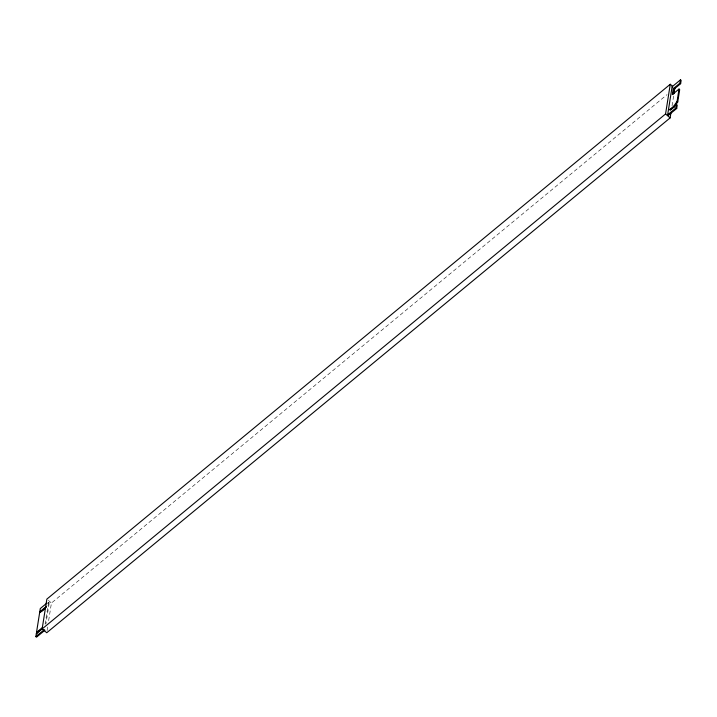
<?xml version="1.0" encoding="UTF-8"?>
<svg xmlns="http://www.w3.org/2000/svg" width="717" height="717" viewBox="0 0 717 717"><rect width="100%" height="100%" fill="white"/><g stroke="black" fill="none" stroke-linecap="round" stroke-linejoin="round"><path stroke-width="0.54" stroke-dasharray="3.58 2.69" d="M45.099 624.283L48.693 601.608L49.348 602.172L45.924 623.763M47.08 630.548L47.779 626.138M48.648 620.635L51.436 603.024L667.079 94.599M672.053 105.793L673.621 95.881M47.663 603.562L49.348 602.172M48.389 600.407L51.436 603.024"/><path stroke-width="1.08" d="M35.85 636.615L44.248 629.678L44.902 630.234L36.504 637.171L35.85 636.615L36.37 633.308L42.249 628.459M672.555 86.219L670.27 84.256L665.564 113.976L37.159 633.048L36.504 632.484L39.641 612.668L46.363 607.129M40.43 612.408L39.776 611.843L40.295 608.545L47.008 602.997M669.983 109.351L670.637 109.907L674.33 106.86L677.735 101.975L679.689 89.598L679.035 89.042L677.081 101.411L673.675 106.304L669.983 109.351L669.857 110.14L676.57 104.592L677.224 105.157L676.705 108.455L668.307 115.392L667.652 114.828L672.098 86.766L680.496 79.829L681.15 80.385L680.63 83.692L673.908 89.24L673.129 94.16M680.496 79.829L679.976 83.127L673.254 88.675L672.322 94.59L679.035 89.042M670.27 84.256L46.865 599.107L42.151 628.818L46.73 632.744L670.135 117.893L671.013 112.39M673.971 93.685L674.849 88.182M667.652 114.828L676.05 107.9L676.57 104.592M39.776 611.843L46.488 606.295M41.263 611.718L45.467 608.249M36.504 632.484L42.384 627.626M679.976 83.127L680.63 83.692M672.098 86.766L672.752 87.322M673.254 88.675L673.908 89.24M677.081 101.411L677.735 101.975M676.05 107.9L676.705 108.455M673.675 106.304L674.33 106.86M665.564 113.976L670.135 117.893M36.37 633.308L37.024 633.873"/></g></svg>
